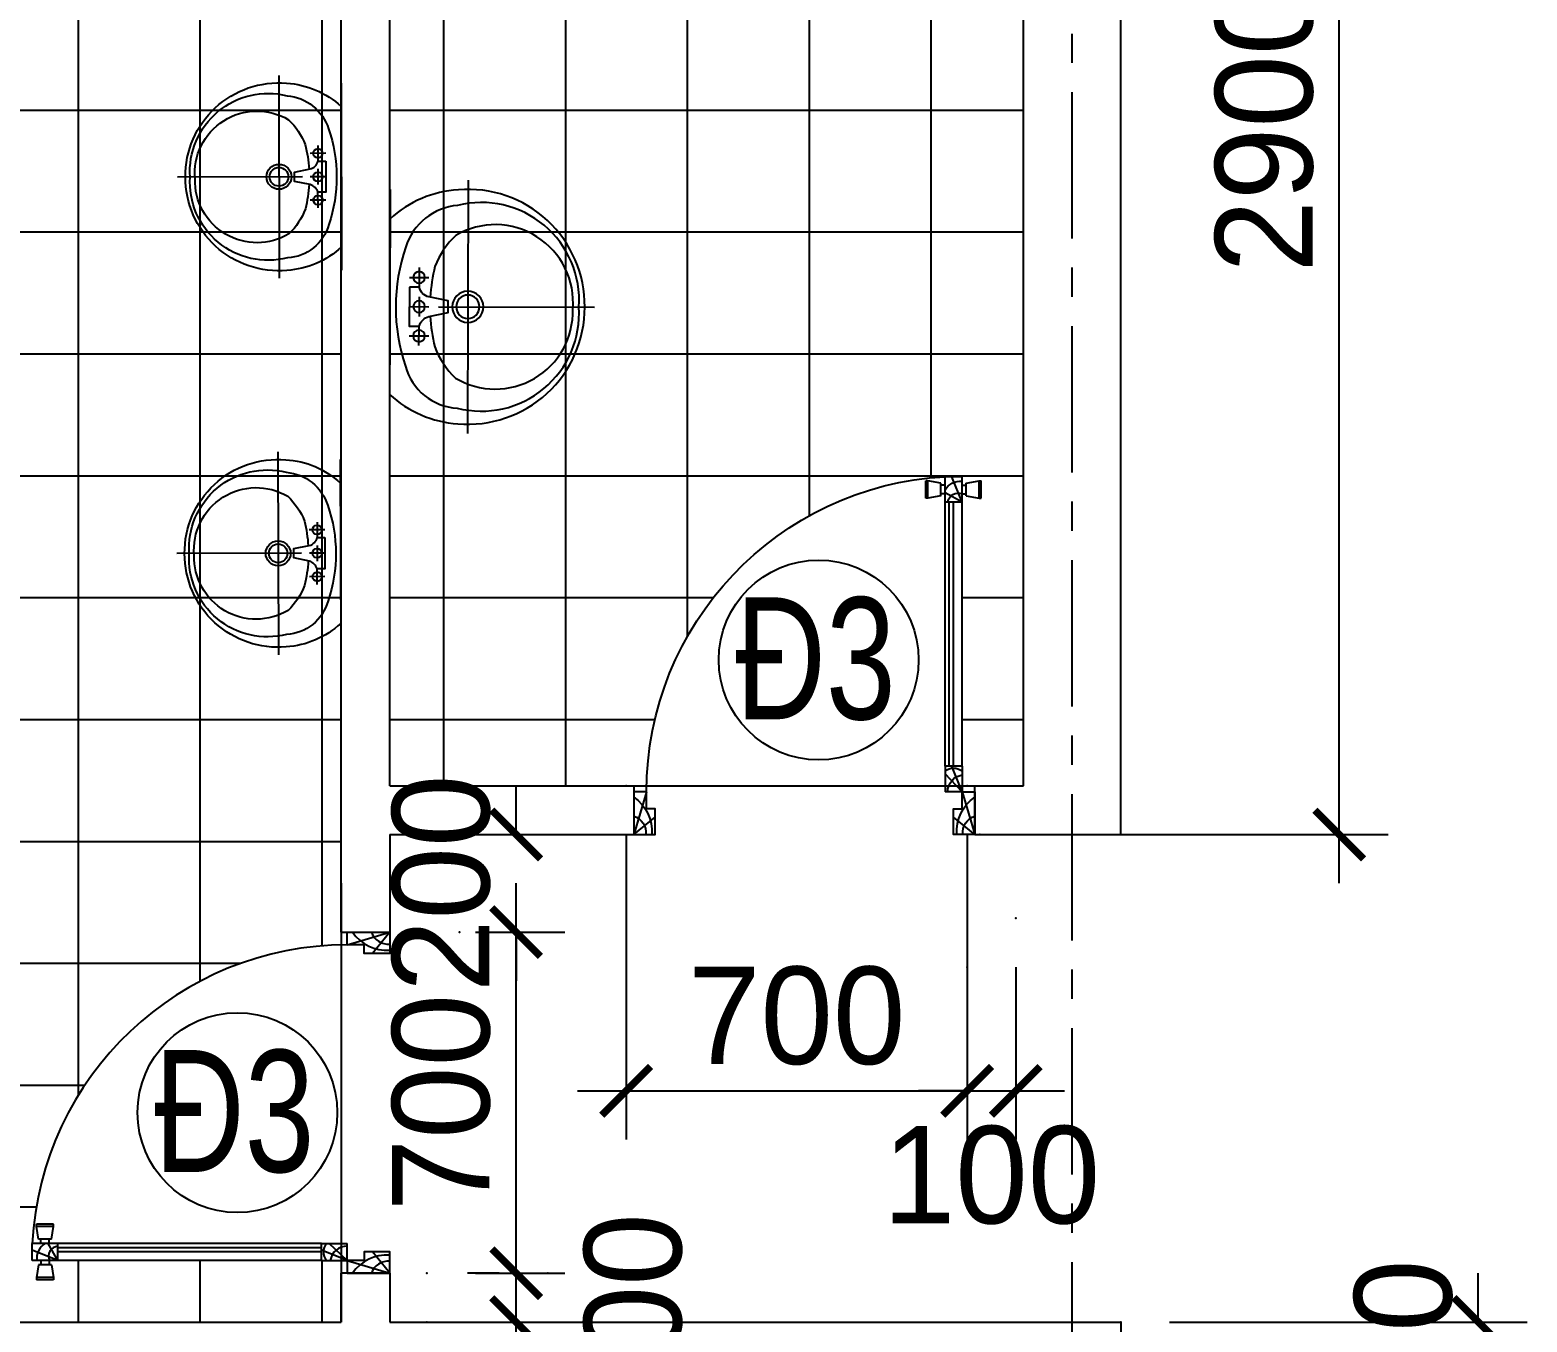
# Model space of a CAD drawing. Header units: inches. Extents: x -844707 to -690155, y -211546 to -175871.
# Drawn here: x -792958 to -789886, y -201992 to -199342 of the extents above; entities that cross this region are included whole.
import ezdxf

# ---------------------------------------------------------------- set-up
doc = ezdxf.new("R2010")
doc.units = ezdxf.units.IN
doc.header["$LTSCALE"] = 48
doc.header["$MEASUREMENT"] = 0
doc.linetypes.add('CENTER', pattern=[2, 1.25, -0.25, 0.25, -0.25])
for name, color, linetype in [('DWGSHARE.com-1HATCHCO-DWGSHARE.com', 8, 'Continuous'), ('DWGSHARE.com-CUA-DWGSHARE.com', 231, 'Continuous'), ('DWGSHARE.com-DIM-DWGSHARE.com', 251, 'Continuous'), ('DWGSHARE.com-HATCH-DWGSHARE.com', 8, 'Continuous'), ('DWGSHARE.com-TBI-DWGSHARE.com', 7, 'Continuous'), ('DWGSHARE.com-truc-DWGSHARE.com', 250, 'CENTER'), ('DWGSHARE.com-TUONG-DWGSHARE.com', 7, 'Continuous')]:
    doc.layers.add(name, color=color, linetype=linetype)
doc.layers.add('DWGSHARE.com-DefPoints-DWGSHARE.com', color=7, linetype='Continuous', plot=False)
doc.styles.add('KTEN', font='', dxfattribs={"width": 0.9})
doc.styles.add('VNI-AVO', font='')
doc.styles.get('KTEN').set_extended_font_data('VNI-Helve-Condense')
doc.styles.get('VNI-AVO').set_extended_font_data('VNI-Avo')
doc.dimstyles.new('tl1-100', dxfattribs={"dimtxt": 200, "dimasz": 100, "dimexe": 100, "dimexo": 100, "dimgap": 50, "dimtad": 1, "dimdec": 0, "dimzin": 0, "dimdsep": 46, "dimtxsty": 'VNI-AVO', "dimblk": 'ARCHTICK', "dimcen": 1, "dimdle": 100, "dimclrd": 256, "dimclre": 256, "dimclrt": 2, "dimadec": 0, "dimazin": 0, "dimtfac": 1, "dimtdec": 0, "dimtix": 1, "dimtofl": 0, "dimtmove": 2, "dimatfit": 3, "dimldrblk": 'ARCHTICK', "dimfxl": 1, "dimtolj": 2, "dimtzin": 0, "dimarcsym": 0})
pattern_1 = [(90, (-2108.911047109286, 243.6673667383147), (-250, 4.263256414560601e-14), []), (180, (-2108.911047109286, 243.6673667383147), (-4.263256414560601e-14, -250), [])]

# ---------------------------------------------------------------- blocks, each defined once
blk = doc.blocks.new('A$C070A4A40')
at = {"layer": 'DWGSHARE.com-1HATCHCO-DWGSHARE.com', "ltscale": 50}
for p, q in [((6349.998573841236, 12065.00065330022), (6349.998573841236, 10795.00065330022)), ((8254.998573841236, 12065.00065330022), (8254.998573841236, 10795.00065330022)), ((10159.99857384124, 12065.00065330022), (10159.99857384124, 10795.00065330022)), ((5714.998573841236, 11430.00065330022), (6984.998573841236, 11430.00065330022)), ((7619.998573841236, 11430.00065330022), (8889.998573841236, 11430.00065330022)), ((10794.99857384124, 11430.00065330022), (9524.998573841236, 11430.00065330022)), ((8254.998573841236, 10160.00065330022), (8254.998573841236, 0.000653300218982622)), ((-0.001426158763933927, 8255.000653300218), (16509.99857384124, 8255.000653300218))]:
    blk.add_line(p, q, dxfattribs=at)
for points in [[(13969.99857385824, 13335.00065331242, -0.1732137494637001), (15874.99857385824, 8890.000653312416, -0.441079261078038), (8254.998573858238, 635.0006533124164, -0.441079261078038), (634.9985738582385, 8890.000653312416, -0.1732137494637005), (2539.998573858238, 13335.00065331242)], [(6984.998573858238, 12065.00065331242), (9524.998573858238, 12065.00065331242), (9524.998573858238, 11430.00065331242, 0.2455222760892944), (8889.998573858238, 10795.00065331242), (8635.998573858238, 9525.000653312416), (7873.998573858238, 9525.000653312416), (7619.998573858238, 10795.00065331242, 0.2833922778870954), (6984.998573858238, 11430.00065331242), (6984.998573858238, 12065.00065331242)], [(8871.601774345609, 10703.01665575038, -0.04631926388348844), (10870.82922577229, 10402.92490344549, -0.1135143912509847), (12901.83834005992, 9046.263390816817, -0.5923117570974551), (8403.581775152876, 1416.14793913468, -0.610347886828073), (3608.158807656186, 9046.263390816448, -0.1135143912509925), (5639.167921944189, 10402.92490344549, -0.04631926388348475), (7638.395373370498, 10703.01665575038, -0.04631926388348475)]]:
    blk.add_lwpolyline(points, format="xyb", dxfattribs=at)
blk.add_lwpolyline([(634.9985738582385, 13335.00065331242), (15874.99857385824, 13335.00065331242)], dxfattribs=at)
blk.add_lwpolyline([(12139.69756246671, 12307.90095527898, -0.3234980610186996), (14857.47853521805, 8927.775558184876, -0.5095125823836514), (8254.998573859717, 1015.414896048044, -0.5097419610118206), (1653.654715152, 8932.27320101316, -0.3041567437952401), (4365.95059306004, 12306.41222831805, -0.1664175188573387)], format="xyb", close=True, dxfattribs=at)
for centre, radius in [((6349.998573841236, 11430.00065330022), 381), ((8254.998573841236, 11430.00065330022), 381), ((10159.99857384124, 11430.00065330022), 381), ((8254.998573841236, 8255.000653300218), 1016), ((8254.998573841236, 8255.000653300218), 762)]:
    blk.add_circle(centre, radius, dxfattribs=at)
blk = doc.blocks.new('LAVABO')
at = {"layer": 'DWGSHARE.com-1HATCHCO-DWGSHARE.com', "ltscale": 50}
blk.add_blockref('A$C070A4A40', (-8254.998573858238, -13335.00065331242), dxfattribs=at)
blk = doc.blocks.new('D-01-800')
at = {"color": 1}
for p, q in [((-14.99999999999989, 788.9181280764428), (-14.99999999999989, 828.9181280764428)), ((-9.999999999999886, 828.9181280764428), (-14.99999999999989, 828.9181280764428)), ((20.00000000000011, 823.9181280764428), (-9.999999999999886, 828.9181280764428)), ((-9.999999999999886, 788.9181280764428), (-9.999999999999886, 828.9181280764428)), ((20.00000000000013, 793.9181280764427), (20.00000000000011, 823.9181280764427)), ((30.00000000000011, 818.9181280764427), (20.00000000000011, 818.9181280764427)), ((30.00000000000011, 778.9181280764428), (54.14522163172946, 838.9181280764428)), ((70.00000000000011, 818.9181280764427), (80.00000000000011, 818.9181280764427)), ((80.00000000000011, 823.9181280764428), (110.0000000000001, 828.9181280764428)), ((80.0000000000001, 793.9181280764427), (80.00000000000011, 823.9181280764427)), ((110.0000000000001, 788.9181280764428), (110.0000000000001, 828.9181280764428)), ((110.0000000000001, 828.9181280764428), (115.0000000000001, 828.9181280764428)), ((115.0000000000001, 788.9181280764428), (115.0000000000001, 828.9181280764428)), ((-9.999999999999872, 788.9181280764428), (-14.99999999999989, 788.9181280764428)), ((20.00000000000013, 793.9181280764428), (-9.999999999999886, 788.9181280764428)), ((30.00000000000011, 798.9181280764429), (20.00000000000013, 798.9181280764428)), ((30.00000000000011, 778.9181280764428), (70.00000000000011, 801.4335224503552)), ((70.00000000000011, 798.9181280764429), (80.0000000000001, 798.9181280764428)), ((80.0000000000001, 793.9181280764428), (110.0000000000001, 788.9181280764428)), ((110.0000000000001, 788.9181280764428), (115.0000000000001, 788.9181280764428)), ((30.00000000000011, 99.99999999999636), (54.14522163172946, 159.9999999999964)), ((30.00000000000011, 99.99999999999636), (70.00000000000011, 142.5153943739087)), ((30.00000000000011, 99.99999999999636), (0, 0)), ((769.9999999999999, 99.99999999999636), (800, 0)), ((0, 0), (50, 40.71973601515492)), ((800, 0), (750, 40.71973601515492))]:
    blk.add_line(p, q, dxfattribs=at)
at = {"color": 3}
for p, q in [((30.00000000000011, 838.9181280764428), (70.00000000000011, 838.9181280764428)), ((30.00000000000011, 778.9181280764428), (30.00000000000011, 838.9181280764428)), ((70.00000000000011, 778.9181280764428), (70.00000000000011, 838.9181280764428)), ((30.00000000000011, 778.9181280764428), (70.00000000000011, 778.9181280764428)), ((30.00000000000011, 159.9999999999964), (70.00000000000011, 159.9999999999964)), ((30.00000000000011, 159.9999999999964), (30.00000000000011, 99.99999999999636)), ((70.00000000000011, 159.9999999999964), (70.00000000000011, 99.99999999999636)), ((30.00000000000011, 99.99999999999636), (70.00000000000011, 99.99999999999636))]:
    blk.add_line(p, q, dxfattribs=at)
for p, q in [((30.00000000000011, 159.9999999999964), (30.00000000000011, 778.9181280764428)), ((50.00000000000011, 159.9999999999964), (50.00000000000011, 778.9181280764428)), ((60.00000000000011, 159.9999999999964), (60.00000000000011, 778.9181280764428)), ((70.00000000000011, 159.9999999999964), (70.00000000000011, 778.9181280764428))]:
    blk.add_line(p, q)
for points in [[(30.00000000000011, 60), (30.00000000000011, 99.99999999999636), (1.13686837721616e-13, 100), (0, 0), (49.99999999999977, 0), (50.00000000000011, 60)], [(769.9999999999999, 60), (769.9999999999999, 99.99999999999636), (799.9999999999999, 100), (800, 0), (750.0000000000002, 0), (749.9999999999999, 60)]]:
    blk.add_lwpolyline(points, close=True, dxfattribs=at)
at = {"color": 1}
for centre, radius, start, end in [((34.11793524054978, 786.3515049941527), 41.99840967783032, 31.31010124086977, 95.62687973089653), ((30.00000000000011, 99.99999999999636), 739.9999999999998, 0, 86.90142066017745), ((39.41815170487418, 776.3699413572189), 24.20978992922677, 6.04182336410245, 112.8936868288583), ((50.02035017634498, 121.4262181223416), 34.26123651840136, 54.32716498487918, 125.7566646296915), ((24.08594837317897, 100.7854250532421), 39.41534216512753, 358.8581979264168, 81.37050000497706), ((-53.72382898503918, 7.736193037875637), 96.29874364852911, 355.3921582238705, 56.09019624438452), ((853.7238289850392, 7.736193037875637), 96.29874364852911, 123.9098037556156, 184.6078417761295), ((-12.69567122637579, 4.383367572474526), 40.98985136741503, 353.8611726914841, 71.95720990860625), ((812.6956712263758, 4.383367572474526), 40.98985136741503, 108.0427900913938, 186.1388273085159)]:
    blk.add_arc(centre, radius, start, end, dxfattribs=at)
blk = doc.blocks.new('_ArchTick')
at = {"color": 0, "linetype": 'ByBlock', "const_width": 0.15}
blk.add_lwpolyline([(-0.5, -0.5), (0.5, 0.5)], dxfattribs=at)
blk = doc.blocks.new('*D332')
at = {"layer": 'DWGSHARE.com-DefPoints-DWGSHARE.com', "color": 0, "transparency": 16777216}
for p in [(-790935.0492674288, -201164.0144928566), (-791034.6639228413, -201264.0144928566), (-790935.0492674288, -201518.025793144)]:
    blk.add_point(p, dxfattribs=at)
at = {"layer": 'DWGSHARE.com-DIM-DWGSHARE.com', "lineweight": -2, "transparency": 16777216}
for p, q in [((-790935.0492674288, -201264.0144928566), (-790935.0492674288, -201618.025793144)), ((-791034.6639228413, -201364.0144928566), (-791034.6639228413, -201618.025793144)), ((-791034.6639228413, -201518.025793144), (-791134.6639228413, -201518.025793144)), ((-790935.0492674288, -201518.025793144), (-790835.0492674288, -201518.025793144))]:
    blk.add_line(p, q, dxfattribs=at)
at = {"layer": 'DWGSHARE.com-DIM-DWGSHARE.com', "lineweight": -2, "transparency": 16777216, "xscale": 100, "yscale": 100, "zscale": 100}
blk.add_blockref('_ArchTick', (-791034.6639228413, -201518.025793144), dxfattribs=at)
at = {"layer": 'DWGSHARE.com-DIM-DWGSHARE.com', "lineweight": -2, "transparency": 16777216, "xscale": 100, "yscale": 100, "zscale": 100, "rotation": 180}
blk.add_blockref('_ArchTick', (-790935.0492674288, -201518.025793144), dxfattribs=at)
at = {"layer": 'DWGSHARE.com-DIM-DWGSHARE.com', "color": 2, "transparency": 16777216, "insert": (-790984.8565951352, -201691.3623790309), "char_height": 200, "attachment_point": 5, "style": 'VNI-AVO'}
blk.add_mtext('\\A2;100', dxfattribs=at)
blk = doc.blocks.new('*D333')
at = {"layer": 'DWGSHARE.com-DefPoints-DWGSHARE.com', "color": 0, "transparency": 16777216}
for p in [(-791734.6639228413, -200892.253982719), (-791034.6639228413, -200892.253982719), (-791034.6639228413, -201518.025793144)]:
    blk.add_point(p, dxfattribs=at)
at = {"layer": 'DWGSHARE.com-DIM-DWGSHARE.com', "lineweight": -2, "transparency": 16777216}
for p, q in [((-791734.6639228413, -200992.253982719), (-791734.6639228413, -201618.025793144)), ((-791034.6639228413, -200992.253982719), (-791034.6639228413, -201618.025793144)), ((-791834.6639228413, -201518.025793144), (-790934.6639228413, -201518.025793144))]:
    blk.add_line(p, q, dxfattribs=at)
at = {"layer": 'DWGSHARE.com-DIM-DWGSHARE.com', "lineweight": -2, "transparency": 16777216, "xscale": 100, "yscale": 100, "zscale": 100, "rotation": 180}
blk.add_blockref('_ArchTick', (-791734.6639228413, -201518.025793144), dxfattribs=at)
at = {"layer": 'DWGSHARE.com-DIM-DWGSHARE.com', "lineweight": -2, "transparency": 16777216, "xscale": 100, "yscale": 100, "zscale": 100}
blk.add_blockref('_ArchTick', (-791034.6639228413, -201518.025793144), dxfattribs=at)
at = {"layer": 'DWGSHARE.com-DIM-DWGSHARE.com', "color": 2, "transparency": 16777216, "insert": (-791384.6639228413, -201364.5122796305), "char_height": 200, "attachment_point": 5, "style": 'VNI-AVO'}
blk.add_mtext('\\A2;700', dxfattribs=at)
blk = doc.blocks.new('*D341')
at = {"layer": 'DWGSHARE.com-DefPoints-DWGSHARE.com', "color": 0, "transparency": 16777216}
for p in [(-790719.3240502161, -201992.2539827194), (-789985.7282216899, -201992.2539827194), (-790719.3240502161, -202181.5891120489)]:
    blk.add_point(p, dxfattribs=at)
at = {"layer": 'DWGSHARE.com-DIM-DWGSHARE.com', "lineweight": -2, "transparency": 16777216}
for p, q in [((-789985.7282216899, -201992.2539827194), (-789985.7282216899, -201892.2539827194)), ((-790619.3240502161, -201992.2539827194), (-789885.7282216899, -201992.2539827194)), ((-790619.3240502161, -202181.5891120489), (-789885.7282216899, -202181.5891120489)), ((-789985.7282216899, -202181.5891120489), (-789985.7282216899, -202281.5891120489))]:
    blk.add_line(p, q, dxfattribs=at)
at = {"layer": 'DWGSHARE.com-DIM-DWGSHARE.com', "lineweight": -2, "transparency": 16777216, "xscale": 100, "yscale": 100, "zscale": 100}
for p, rotation in [((-789985.7282216899, -201992.2539827194), 270), ((-789985.7282216899, -202181.5891120489), 90)]:
    blk.add_blockref('_ArchTick', p, dxfattribs=dict(at, rotation=rotation))
at = {"layer": 'DWGSHARE.com-DIM-DWGSHARE.com', "color": 2, "transparency": 16777216, "insert": (-790139.2417352034, -202086.9215473842), "char_height": 200, "attachment_point": 5, "rotation": 90, "style": 'VNI-AVO'}
blk.add_mtext('\\A2;200', dxfattribs=at)
blk = doc.blocks.new('*D365')
at = {"layer": 'DWGSHARE.com-DefPoints-DWGSHARE.com', "color": 0, "transparency": 16777216}
for p in [(-790829.9689745574, -198091.9188533901), (-790271.1013341242, -198091.9188533901), (-791009.1325968063, -200992.2539827193)]:
    blk.add_point(p, dxfattribs=at)
at = {"layer": 'DWGSHARE.com-DIM-DWGSHARE.com', "lineweight": -2, "transparency": 16777216}
for p, q in [((-790271.1013341242, -201092.2539827193), (-790271.1013341242, -197991.9188533901)), ((-790729.9689745574, -198091.9188533901), (-790171.1013341242, -198091.9188533901)), ((-790909.1325968063, -200992.2539827193), (-790171.1013341242, -200992.2539827193))]:
    blk.add_line(p, q, dxfattribs=at)
at = {"layer": 'DWGSHARE.com-DIM-DWGSHARE.com', "lineweight": -2, "transparency": 16777216, "xscale": 100, "yscale": 100, "zscale": 100}
for p, rotation in [((-790271.1013341242, -198091.9188533901), 90), ((-790271.1013341242, -200992.2539827193), 270)]:
    blk.add_blockref('_ArchTick', p, dxfattribs=dict(at, rotation=rotation))
at = {"layer": 'DWGSHARE.com-DIM-DWGSHARE.com', "color": 2, "transparency": 16777216, "insert": (-790424.6148476377, -199542.0864180548), "char_height": 200, "attachment_point": 5, "rotation": 90, "style": 'VNI-AVO'}
blk.add_mtext('\\A2;2900', dxfattribs=at)
blk = doc.blocks.new('*D366')
at = {"layer": 'DWGSHARE.com-DefPoints-DWGSHARE.com', "color": 0, "transparency": 16777216}
for p in [(-792143.887597555, -201892.2539827193), (-791960.4393387606, -201892.2539827193), (-792143.887597555, -201992.2539827194)]:
    blk.add_point(p, dxfattribs=at)
at = {"layer": 'DWGSHARE.com-DIM-DWGSHARE.com', "lineweight": -2, "transparency": 16777216}
for p, q in [((-791960.4393387606, -202092.2539827194), (-791960.4393387606, -201792.2539827193)), ((-792043.887597555, -201892.2539827193), (-791860.4393387606, -201892.2539827193)), ((-792043.887597555, -201992.2539827194), (-791860.4393387606, -201992.2539827194))]:
    blk.add_line(p, q, dxfattribs=at)
at = {"layer": 'DWGSHARE.com-DIM-DWGSHARE.com', "lineweight": -2, "transparency": 16777216, "xscale": 100, "yscale": 100, "zscale": 100}
for p, rotation in [((-791960.4393387606, -201892.2539827193), 90), ((-791960.4393387606, -201992.2539827194), 270)]:
    blk.add_blockref('_ArchTick', p, dxfattribs=dict(at, rotation=rotation))
at = {"layer": 'DWGSHARE.com-DIM-DWGSHARE.com', "color": 2, "transparency": 16777216, "insert": (-791720.0266187874, -201992.2539827194), "char_height": 200, "attachment_point": 5, "rotation": 90, "style": 'VNI-AVO'}
blk.add_mtext('\\A2;100', dxfattribs=at)
blk = doc.blocks.new('*D367')
at = {"layer": 'DWGSHARE.com-DefPoints-DWGSHARE.com', "color": 0, "transparency": 16777216}
for p in [(-792143.887597555, -201192.2539827193), (-791960.4393387606, -201192.2539827193), (-791895.4393387606, -201892.2539827193)]:
    blk.add_point(p, dxfattribs=at)
at = {"layer": 'DWGSHARE.com-DIM-DWGSHARE.com', "lineweight": -2, "transparency": 16777216}
for p, q in [((-791960.4393387606, -201992.2539827193), (-791960.4393387606, -201092.2539827193)), ((-792043.887597555, -201192.2539827193), (-791860.4393387606, -201192.2539827193)), ((-791995.4393387606, -201892.2539827193), (-792060.4393387606, -201892.2539827193))]:
    blk.add_line(p, q, dxfattribs=at)
at = {"layer": 'DWGSHARE.com-DIM-DWGSHARE.com', "lineweight": -2, "transparency": 16777216, "xscale": 100, "yscale": 100, "zscale": 100}
for p, rotation in [((-791960.4393387606, -201192.2539827193), 90), ((-791960.4393387606, -201892.2539827193), 270)]:
    blk.add_blockref('_ArchTick', p, dxfattribs=dict(at, rotation=rotation))
at = {"layer": 'DWGSHARE.com-DIM-DWGSHARE.com', "color": 2, "transparency": 16777216, "insert": (-792113.9528522741, -201542.2539827194), "char_height": 200, "attachment_point": 5, "rotation": 90, "style": 'VNI-AVO'}
blk.add_mtext('\\A2;700', dxfattribs=at)
blk = doc.blocks.new('*D368')
at = {"layer": 'DWGSHARE.com-DefPoints-DWGSHARE.com', "color": 0, "transparency": 16777216}
for p in [(-792076.5824889966, -200992.2539827192), (-791960.4393387606, -200992.2539827192), (-792076.5824889963, -201192.2539827193)]:
    blk.add_point(p, dxfattribs=at)
at = {"layer": 'DWGSHARE.com-DIM-DWGSHARE.com', "lineweight": -2, "transparency": 16777216}
for p, q in [((-791960.4393387606, -200992.2539827192), (-791960.4393387606, -200892.2539827192)), ((-791976.5824889966, -200992.2539827192), (-791860.4393387606, -200992.2539827192)), ((-791976.5824889963, -201192.2539827193), (-791860.4393387606, -201192.2539827193)), ((-791960.4393387606, -201192.2539827193), (-791960.4393387606, -201292.2539827193))]:
    blk.add_line(p, q, dxfattribs=at)
at = {"layer": 'DWGSHARE.com-DIM-DWGSHARE.com', "lineweight": -2, "transparency": 16777216, "xscale": 100, "yscale": 100, "zscale": 100}
for p, rotation in [((-791960.4393387606, -200992.2539827192), 270), ((-791960.4393387606, -201192.2539827193), 90)]:
    blk.add_blockref('_ArchTick', p, dxfattribs=dict(at, rotation=rotation))
at = {"layer": 'DWGSHARE.com-DIM-DWGSHARE.com', "color": 2, "transparency": 16777216, "insert": (-792113.9528522741, -201092.2539827194), "char_height": 200, "attachment_point": 5, "rotation": 90, "style": 'VNI-AVO'}
blk.add_mtext('\\A2;200', dxfattribs=at)

msp = doc.modelspace()

# ---------------------------------------------------------------- hatches: boundary and pattern name
at = {"layer": 'DWGSHARE.com-HATCH-DWGSHARE.com'}
h = msp.add_hatch(dxfattribs=at)
h.set_pattern_fill('ANSI37', color=256, scale=2000, angle=45, style=0)
h.set_pattern_definition(pattern_1)
edge = h.paths.add_edge_path()
edge.add_line((-792319.7000975547, -198192.1559260412), (-792685.9615204913, -198192.1559260412))
edge.add_line((-792685.9615204913, -198192.1559260412), (-792685.9615204913, -198195.4463411114))
edge.add_line((-792685.9615204913, -198195.4463411114), (-792697.1574202984, -198203.2754901437))
edge.add_line((-792697.1574202984, -198203.2754901437), (-792697.1574202984, -198214.5849448104))
edge.add_line((-792697.1574202984, -198214.5849448104), (-792687.2113696138, -198214.5849448105))
edge.add_ellipse((-792694.4895318876, -198218.5849448103), major_axis=(-4.336057672404801, 4.336057672404801), ratio=0.9999999999972025, start_angle=193.0246420168695, end_angle=256.9753579829702, ccw=False)
edge.add_line((-792690.2482822259, -198225.1845198401), (-792692.5037411297, -198225.1845198401))
edge.add_spline(control_points=[(-792692.5037411299, -198225.1845198401), (-792693.0324465575, -198238.5842745792), (-792693.6064385484, -198253.1317929091), (-792694.1098060372, -198269.8998016836), (-792697.3833520185, -198275.5767247982), (-792703.840584465, -198279.6654751555), (-792721.4005152128, -198281.0932438056), (-792737.9632874011, -198282.9269962502), (-792755.8396778168, -198282.7863666516), (-792760.4510034906, -198287.5920245978), (-792761.2136769934, -198290.7222392564), (-792761.6681443678, -198292.5874940882)], knot_values=[0, 0, 0, 0, 2564.883919042859, 2784.580505607601, 3167.096669853544, 3757.053595977293, 4158.914697801069, 6489.176167133806, 7087.680095253955, 7332.065807162204, 7692.426365838738, 7692.426365838738, 7692.426365838738, 7692.426365838738], degree=3, periodic=0)
edge.add_line((-792761.6681443678, -198292.5874940882), (-792770.4070839271, -198369.1311738544))
edge.add_ellipse((-792785.9574199676, -198361.8640352145), major_axis=(0.01859181267625888, 17.16461217491785), ratio=0.9999999963026394, start_angle=115.1101550055161, end_angle=245.0139645456247, ccw=False)
edge.add_line((-792801.5077560084, -198369.1311738544), (-792810.2466955677, -198292.5874940882))
edge.add_spline(control_points=[(-792810.2466955675, -198292.5874940882), (-792810.7011629419, -198290.7222392564), (-792811.4638364447, -198287.5920245978), (-792816.0751621187, -198282.7863666516), (-792833.9515525341, -198282.9269962502), (-792850.5143247225, -198281.0932438056), (-792868.0742554703, -198279.6654751555), (-792874.5314879167, -198275.5767247982), (-792877.8050338981, -198269.8998016836), (-792878.3084013868, -198253.1317929091), (-792878.882393378, -198238.5842745792), (-792879.4110988054, -198225.1845198401)], knot_values=[0, 0, 0, 0, 360.3605586765343, 604.7462705847829, 1203.250198704929, 3533.51166803767, 3935.372769861445, 4525.329695985194, 4907.845860231137, 5127.542446795878, 7692.426365838738, 7692.426365838738, 7692.426365838738, 7692.426365838738], degree=3, periodic=0)
edge.add_ellipse((-792881.2697891948, -198220.9849448102), major_axis=(-1.131370847759952, 1.131370847759952), ratio=0.9999999999984512, start_angle=76.9753579840912, end_angle=134.8783840218214, ccw=False)
edge.add_ellipse((-792881.2697891948, -198216.1849448104), major_axis=(1.131370847806802, 1.131370847806802), ratio=0.9999999999542967, start_angle=45.121615975276995, end_angle=103.02464201535332, ccw=False)
edge.add_ellipse((-792885.9210688603, -198218.5849448103), major_axis=(-4.039760360238543e-08, 6.132111578954691), ratio=0.9999999962967494, start_angle=229.2844711762185, end_angle=310.7155280688662)
edge.add_line((-792881.2731884556, -198214.5849448104), (-792874.7574196368, -198214.5849448104))
edge.add_line((-792874.7574196368, -198214.5849448104), (-792874.7574196368, -198203.2754901439))
edge.add_line((-792874.7574196368, -198203.2754901439), (-792885.953319444, -198195.4463411114))
edge.add_line((-792885.953319444, -198195.4463411114), (-792885.953319444, -198192.1559260411))
edge.add_line((-792885.953319444, -198192.1559260411), (-793439.80062196, -198192.1559260411))
edge.add_line((-793439.8006219602, -198192.1559260411), (-793439.8006219602, -198195.4463411115))
edge.add_line((-793439.8006219602, -198195.4463411115), (-793450.9965217673, -198203.2754901436))
edge.add_line((-793450.9965217673, -198203.2754901436), (-793450.9965217676, -198214.5849448104))
edge.add_line((-793450.9965217676, -198214.5849448104), (-793441.0504710829, -198214.5849448104))
edge.add_ellipse((-793448.3286333565, -198218.5849448103), major_axis=(-4.336057672404801, 4.336057672404801), ratio=0.9999999999972025, start_angle=193.0246420168695, end_angle=256.9753579829702, ccw=False)
edge.add_line((-793444.0873836946, -198225.1845198401), (-793446.3428425986, -198225.1845198401))
edge.add_spline(control_points=[(-793446.3428425986, -198225.1845198401), (-793446.8715480265, -198238.5842745792), (-793447.4455400176, -198253.1317929091), (-793447.9489075063, -198269.8998016836), (-793451.2224534875, -198275.5767247982), (-793457.6796859339, -198279.6654751555), (-793475.2396166819, -198281.0932438056), (-793491.80238887, -198282.9269962502), (-793509.6787792855, -198282.7863666516), (-793514.2901049595, -198287.5920245978), (-793515.0527784625, -198290.7222392564), (-793515.5072458367, -198292.5874940882)], knot_values=[0, 0, 0, 0, 2564.883919042859, 2784.580505607601, 3167.096669853544, 3757.053595977293, 4158.914697801069, 6489.176167133806, 7087.680095253955, 7332.065807162204, 7692.426365838738, 7692.426365838738, 7692.426365838738, 7692.426365838738], degree=3, periodic=0)
edge.add_line((-793515.5072458367, -198292.5874940884), (-793524.246185396, -198369.1311738543))
edge.add_ellipse((-793539.7965214365, -198361.8640352145), major_axis=(0.01859181267625888, 17.16461217491785), ratio=0.9999999963026394, start_angle=115.1101550055161, end_angle=245.0139645456247, ccw=False)
edge.add_line((-793555.3468574771, -198369.1311738543), (-793564.0857970366, -198292.5874940881))
edge.add_spline(control_points=[(-793564.0857970366, -198292.5874940882), (-793564.5402644105, -198290.7222392564), (-793565.3029379138, -198287.5920245978), (-793569.9142635876, -198282.7863666516), (-793587.790654003, -198282.9269962502), (-793604.3534261911, -198281.0932438056), (-793621.9133569392, -198279.6654751555), (-793628.3705893856, -198275.5767247982), (-793631.644135367, -198269.8998016836), (-793632.1475028557, -198253.1317929091), (-793632.7214948466, -198238.5842745792), (-793633.2502002745, -198225.1845198401)], knot_values=[0, 0, 0, 0, 360.3605586765343, 604.7462705847829, 1203.250198704929, 3533.51166803767, 3935.372769861445, 4525.329695985194, 4907.845860231137, 5127.542446795878, 7692.426365838738, 7692.426365838738, 7692.426365838738, 7692.426365838738], degree=3, periodic=0)
edge.add_ellipse((-793635.108890664, -198220.9849448102), major_axis=(-1.131370847759952, 1.131370847759952), ratio=0.9999999999984512, start_angle=76.9753579840912, end_angle=134.8783840218214, ccw=False)
edge.add_ellipse((-793635.108890664, -198216.1849448104), major_axis=(1.131370847806802, 1.131370847806802), ratio=0.9999999999542967, start_angle=45.121615975276995, end_angle=103.02464201535332, ccw=False)
edge.add_ellipse((-793639.7601703295, -198218.5849448103), major_axis=(-4.039760360238543e-08, 6.132111578954691), ratio=0.9999999962967494, start_angle=229.2844711762185, end_angle=310.7155280688662)
edge.add_line((-793635.1122899245, -198214.5849448104), (-793628.5965211057, -198214.5849448104))
edge.add_line((-793628.5965211057, -198214.5849448104), (-793628.5965211057, -198203.2754901438))
edge.add_line((-793628.5965211057, -198203.2754901438), (-793639.7924209131, -198195.4463411116))
edge.add_line((-793639.7924209131, -198195.4463411116), (-793639.7924209131, -198192.1559260412))
edge.add_line((-793639.7924209131, -198192.1559260412), (-793919.9614315069, -198192.1559260412))
edge.add_line((-793919.9614315067, -198192.1559260412), (-793919.9614315067, -198492.0916242628))
edge.add_line((-793919.9614315067, -198492.0916242628), (-794719.700097555, -198492.0916242628))
edge.add_line((-794719.7000975552, -198492.0916242628), (-794719.7000975552, -198733.4753256583))
edge.add_arc((-794683.7000975561, -198733.4753256583), 35.99999999901042, 90.00000000018531, 180, ccw=False)
edge.add_line((-794683.7000975563, -198697.4753256593), (-794611.7000975582, -198697.4753256593))
edge.add_arc((-794611.7000975582, -198733.4753256582), 35.99999999889405, 0, 90, ccw=False)
edge.add_line((-794575.7000975594, -198733.4753256582), (-794575.7000975594, -198805.4753256562))
edge.add_arc((-794575.7000975594, -198652.4753256606), 152.9999999955471, 270, 297.8744492093109)
edge.add_arc((-794357.3345163857, -199063.6204409587), 312.5364107717501, 87.13262131618171, 118.02194204047609, ccw=False)
edge.add_arc((-794362.4750392922, -198898.2502673802), 148.2379226828949, 8.056290746621528, 81.94370925310488, ccw=False)
edge.add_arc((-794362.4750392922, -198856.700383928), 148.2379226828949, 278.05629074685055, 351.9437092530603, ccw=False)
edge.add_arc((-794357.3345163857, -198691.3302103495), 312.5364107717502, 241.97805795381942, 272.86737868383966, ccw=False)
edge.add_arc((-794575.7000975591, -199102.4753256475), 152.9999999955471, 62.12555080241898, 90.00000000004358)
edge.add_line((-794575.7000975594, -198949.475325652), (-794575.7000975594, -199021.4753256499))
edge.add_arc((-794611.7000975582, -199021.4753256499), 35.99999999895226, -90, 0, ccw=False)
edge.add_line((-794611.7000975582, -199057.4753256488), (-794683.7000975563, -199057.4753256488))
edge.add_arc((-794685.5903316998, -199023.3655597933), 34.16210051854913, 183.1718710445825, 273.1718710397846, ccw=False)
edge.add_line((-794719.7000975552, -199025.2557939395), (-794719.700097555, -199539.2284631524))
edge.add_arc((-794683.7000975561, -199539.2284631524), 35.99999999901042, 90, 180, ccw=False)
edge.add_line((-794683.7000975561, -199503.2284631534), (-794611.7000975582, -199503.2284631534))
edge.add_arc((-794611.7000975582, -199539.2284631522), 35.99999999889405, 0, 90, ccw=False)
edge.add_line((-794575.7000975594, -199539.2284631522), (-794575.7000975594, -199611.2284631502))
edge.add_arc((-794575.7000975594, -199458.2284631547), 152.9999999955471, 270, 297.8744492093109)
edge.add_arc((-794357.3345163857, -199869.3735784527), 312.5364107717501, 87.13262131618171, 118.02194204047609, ccw=False)
edge.add_arc((-794362.4750392922, -199704.0034048742), 148.2379226828949, 8.056290746621528, 81.94370925310488, ccw=False)
edge.add_arc((-794362.4750392922, -199662.4535214221), 148.2379226828949, 278.05629074685055, 351.9437092530603, ccw=False)
edge.add_arc((-794357.3345163857, -199497.0833478435), 312.5364107717502, 241.97805795381942, 272.86737868383966, ccw=False)
edge.add_arc((-794575.7000975591, -199908.2284631416), 152.9999999955471, 62.12555080241898, 90.00000000004358)
edge.add_line((-794575.7000975594, -199755.228463146), (-794575.7000975594, -199827.2284631439))
edge.add_arc((-794611.7000975582, -199827.2284631439), 35.99999999895226, -90, 0, ccw=False)
edge.add_line((-794611.7000975582, -199863.2284631429), (-794683.7000975563, -199863.2284631429))
edge.add_arc((-794685.5903316998, -199829.1186972873), 34.16210051854912, 183.1718710470194, 273.17187103958963, ccw=False)
edge.add_line((-794719.700097555, -199831.0089314349), (-794719.700097555, -200290.6502121224))
edge.add_arc((-794683.7000975561, -200290.6502121224), 35.99999999901042, 90, 180, ccw=False)
edge.add_line((-794683.7000975561, -200254.6502121234), (-794611.7000975582, -200254.6502121234))
edge.add_arc((-794611.7000975582, -200290.6502121223), 35.99999999889405, 0, 90, ccw=False)
edge.add_line((-794575.7000975594, -200290.6502121223), (-794575.7000975594, -200362.6502121203))
edge.add_arc((-794575.7000975594, -200209.6502121247), 152.9999999955471, 270, 297.8744492093109)
edge.add_arc((-794357.3345163857, -200620.7953274228), 312.5364107717501, 87.13262131618171, 118.02194204047609, ccw=False)
edge.add_arc((-794362.4750392922, -200455.4251538442), 148.2379226828949, 8.056290746621528, 81.94370925310488, ccw=False)
edge.add_arc((-794362.4750392922, -200413.8752703921), 148.2379226828949, 278.05629074685055, 351.9437092530603, ccw=False)
edge.add_arc((-794357.3345163857, -200248.5050968135), 312.5364107717502, 241.97805795381942, 272.86737868383966, ccw=False)
edge.add_arc((-794575.7000975591, -200659.6502121116), 152.9999999955471, 62.12555080241898, 90.00000000004358)
edge.add_line((-794575.7000975594, -200506.6502121161), (-794575.7000975594, -200578.650212114))
edge.add_arc((-794611.7000975582, -200578.650212114), 35.99999999895226, -90, 0, ccw=False)
edge.add_line((-794611.7000975582, -200614.6502121129), (-794683.7000975563, -200614.6502121129))
edge.add_arc((-794685.5903316996, -200580.5404462573), 34.16210051854913, 183.1718710492613, 273.1718710393948, ccw=False)
edge.add_line((-794719.700097555, -200582.4306804063), (-794719.700097555, -201992.2539827193))
edge.add_line((-794719.700097555, -201992.2539827193), (-792319.700097555, -201992.2539827194))
edge.add_line((-792319.700097555, -201992.2539827194), (-792319.700097555, -201892.2539827193))
edge.add_line((-792319.700097555, -201892.2539827193), (-792307.200097555, -201892.2539827193))
edge.add_line((-792307.200097555, -201892.2539827193), (-792307.200097555, -201866.0039827193))
edge.add_line((-792307.200097555, -201866.0039827193), (-792359.700097555, -201866.0039827193))
edge.add_line((-792359.700097555, -201866.0039827193), (-792406.0499810573, -201866.0039827193))
edge.add_arc((-792490.4955241937, -201604.2904938725), 275, 252.1169734025996, 287.8830265974004, ccw=False)
edge.add_line((-792574.9410673307, -201866.0039827193), (-792901.2534596218, -201866.0039827193))
edge.add_line((-792901.2534596218, -201866.0039827193), (-792918.7534596218, -201866.0039827193))
edge.add_line((-792918.7534596218, -201866.0039827193), (-792918.7534596218, -201874.7539827193))
edge.add_line((-792918.7534596218, -201874.7539827193), (-792914.3784596218, -201874.7539827192))
edge.add_line((-792914.3784596216, -201874.7539827192), (-792909.2742929551, -201905.3789827193))
edge.add_line((-792909.2742929551, -201905.3789827193), (-792945.7326262883, -201905.3789827193))
edge.add_line((-792945.7326262883, -201905.3789827193), (-792940.6284596218, -201874.7539827193))
edge.add_line((-792940.6284596218, -201874.7539827193), (-792936.2534596218, -201874.7539827193))
edge.add_line((-792936.2534596218, -201874.7539827193), (-792936.2534596218, -201866.0039827193))
edge.add_line((-792936.2534596218, -201866.0039827193), (-792953.7534596218, -201866.0039827193))
edge.add_line((-792953.7534596218, -201866.0039827193), (-792953.7534596218, -201831.003982719))
edge.add_arc((-792307.200097555, -201866.0039827193), 647.4999999999811, 90, 176.9014206601541, ccw=False)
edge.add_line((-792307.200097555, -201218.5039827193), (-792307.200097555, -201192.2539827193))
edge.add_line((-792307.200097555, -201192.2539827193), (-792319.7000975547, -201192.2539827193))
edge.add_line((-792319.7000975547, -201192.2539827193), (-792319.7000975547, -198192.1559260412))
h = msp.add_hatch(dxfattribs=at)
h.set_pattern_fill('ANSI37', color=256, scale=2000, angle=45, style=0)
h.set_pattern_definition(pattern_1)
edge = h.paths.add_edge_path()
edge.add_line((-790919.4555975486, -198492.0916242629), (-791719.9614315067, -198492.0916242627))
edge.add_line((-791719.9614315067, -198492.0916242627), (-791719.9614315067, -198192.1559260412))
edge.add_line((-791719.9614315067, -198192.1559260412), (-792219.7000975547, -198192.1559260412))
edge.add_line((-792219.700097555, -198192.1559260412), (-792219.700097555, -199045.7874983473))
edge.add_line((-792219.700097555, -199045.7874983473), (-792216.3447500021, -199045.7874983473))
edge.add_line((-792216.3447500021, -199045.7874983473), (-792208.5156009701, -199056.9833981546))
edge.add_line((-792208.5156009701, -199056.9833981546), (-792197.2061463032, -199056.9833981546))
edge.add_line((-792197.2061463032, -199056.9833981546), (-792197.2061463034, -199047.0373474699))
edge.add_ellipse((-792193.2061463034, -199054.3155097436), major_axis=(-4.336057672461622, 4.336057672461622), ratio=0.99999999998881, start_angle=-76.97535798261441, end_angle=-13.024642016744508, ccw=False)
edge.add_line((-792186.6065712735, -199050.0742600819), (-792186.6065712735, -199052.3297189859))
edge.add_spline(control_points=[(-792186.6065712735, -199052.3297189859), (-792173.2068165346, -199052.8584244137), (-792158.6592982047, -199053.4324164046), (-792141.8912894303, -199053.9357838934), (-792136.2143663155, -199057.2093298747), (-792132.1256159582, -199063.6665623211), (-792130.6978473082, -199081.2264930691), (-792128.8640948638, -199097.7892652573), (-792129.0047244622, -199115.6656556728), (-792124.1990665161, -199120.2769813467), (-792121.0688518573, -199121.0396548497), (-792119.2035970256, -199121.4941222238)], knot_values=[0, 0, 0, 0, 2564.883919042859, 2784.580505607601, 3167.096669853544, 3757.053595977293, 4158.914697801069, 6489.176167133806, 7087.680095253955, 7332.065807162204, 7692.426365838738, 7692.426365838738, 7692.426365838738, 7692.426365838738], degree=3, periodic=0)
edge.add_line((-792119.2035970256, -199121.4941222238), (-792042.6599172592, -199130.2330617833))
edge.add_ellipse((-792049.9270558992, -199145.7833978238), major_axis=(-17.16462161318874, 0.004652514291228263), ratio=0.9999999963056495, start_angle=115.06362539613781, end_angle=244.9674349361557, ccw=False)
edge.add_line((-792042.6599172595, -199161.3337338643), (-792119.2035970256, -199170.0726734237))
edge.add_spline(control_points=[(-792119.2035970256, -199170.0726734237), (-792121.0688518573, -199170.5271407979), (-792124.1990665161, -199171.2898143009), (-792129.0047244622, -199175.9011399747), (-792128.8640948638, -199193.7775303903), (-792130.6978473082, -199210.3403025785), (-792132.1256159582, -199227.9002333265), (-792136.2143663155, -199234.3574657729), (-792141.8912894303, -199237.6310117542), (-792158.6592982047, -199238.134379243), (-792173.2068165346, -199238.7083712339), (-792186.6065712735, -199239.2370766617)], knot_values=[0, 0, 0, 0, 360.3605586765343, 604.7462705847829, 1203.250198704929, 3533.51166803767, 3935.372769861445, 4525.329695985194, 4907.845860231137, 5127.542446795878, 7692.426365838738, 7692.426365838738, 7692.426365838738, 7692.426365838738], degree=3, periodic=0)
edge.add_ellipse((-792190.8061463035, -199241.095767051), major_axis=(1.131370847964153, 1.131370847964153), ratio=0.9999999998094482, start_angle=256.9753579853651, end_angle=314.87838400972635, ccw=False)
edge.add_ellipse((-792195.6061463036, -199241.095767051), major_axis=(-1.131370847776754, 1.131370847776754), ratio=0.999999999986065, start_angle=45.121615980626984, end_angle=103.02464201685677, ccw=False)
edge.add_ellipse((-792193.2061463034, -199245.7470467166), major_axis=(6.132111578915395, 4.051965068931888e-08), ratio=0.999999996307904, start_angle=49.2844711747622, end_angle=130.7155280680419)
edge.add_line((-792197.2061463032, -199241.0991663118), (-792197.2061463032, -199234.583397493))
edge.add_line((-792197.2061463032, -199234.583397493), (-792208.5156009701, -199234.583397493))
edge.add_line((-792208.5156009701, -199234.583397493), (-792216.3447500021, -199245.7792973003))
edge.add_line((-792216.3447500021, -199245.7792973003), (-792219.7000975545, -199245.7792973002))
edge.add_line((-792219.7000975547, -199245.7792973002), (-792219.700097555, -200892.2539827191))
edge.add_line((-792219.700097555, -200892.2539827191), (-791719.0702529611, -200892.2539827191))
edge.add_line((-791719.0702529611, -200892.2539827191), (-791719.0702529611, -200904.7539827193))
edge.add_line((-791719.0702529611, -200904.7539827193), (-791703.6190991147, -200904.7539827193))
edge.add_arc((-791428.7203409864, -200912.2154021237), 275, 159.8725431924506, 178.4452352311384, ccw=False)
edge.add_arc((-791045.3202529611, -200904.7539827193), 647.4999999999693, 93.09857933979168, 172.2631483573131, ccw=False)
edge.add_line((-791080.3202529609, -200258.2006206524), (-791045.3202529611, -200258.2006206524))
edge.add_line((-791045.3202529611, -200258.2006206524), (-791045.3202529611, -200275.7006206524))
edge.add_line((-791045.3202529611, -200275.7006206524), (-791036.5702529611, -200275.7006206524))
edge.add_line((-791036.5702529611, -200275.7006206524), (-791036.5702529611, -200271.3256206524))
edge.add_line((-791036.5702529611, -200271.3256206524), (-791005.9452529611, -200266.2214539857))
edge.add_line((-791005.9452529611, -200266.2214539857), (-791005.9452529611, -200302.6797873191))
edge.add_line((-791005.9452529611, -200302.6797873191), (-791036.5702529611, -200297.5756206524))
edge.add_line((-791036.5702529611, -200297.5756206524), (-791036.5702529611, -200293.2006206524))
edge.add_line((-791036.5702529611, -200293.2006206524), (-791045.3202529611, -200293.2006206524))
edge.add_line((-791045.3202529611, -200293.2006206524), (-791045.3202529611, -200310.7006206524))
edge.add_line((-791045.3202529611, -200310.7006206524), (-791045.3202529611, -200852.2539827193))
edge.add_line((-791045.3202529611, -200852.2539827193), (-791045.3202529611, -200904.7539827193))
edge.add_line((-791045.3202529611, -200904.7539827193), (-791019.0702529611, -200904.7539827193))
edge.add_line((-791019.0702529611, -200904.7539827193), (-791019.0702529611, -200892.2539827192))
edge.add_line((-791019.0702529611, -200892.2539827192), (-790919.4555975484, -200892.2539827192))
edge.add_line((-790919.4555975484, -200892.2539827192), (-790919.4555975484, -198492.0916242629))
h.paths.add_polyline_path([(-792343.2788657878, -201359.0107394761), (-792343.2788657878, -200825.4972259626), (-792036.2518387606, -200825.4972259626), (-792036.2518387606, -201359.0107394761)], flags=9)

# ---------------------------------------------------------------- linework, layer by layer
at = {"layer": 'DWGSHARE.com-CUA-DWGSHARE.com'}
for centre in [(-791339.6066866136, -200634.0616436576), (-792532.5301030824, -201562.6287923131)]:
    msp.add_circle(centre, 204.9571479395963, dxfattribs=at)
at = {"layer": 'DWGSHARE.com-DIM-DWGSHARE.com'}
for p, q in [((-791826.8493823303, -200892.253982719), (-790955.4149449927, -200892.2539827192)), ((-792319.700097555, -201092.2539827192), (-792319.700097555, -201992.2539827193))]:
    msp.add_line(p, q, dxfattribs=at)
at = {"layer": 'DWGSHARE.com-truc-DWGSHARE.com', "ltscale": 5}
msp.add_line((-790819.4555975479, -206009.3780592641), (-790819.4555975479, -182151.3780592641), dxfattribs=at)
at = {"layer": 'DWGSHARE.com-TUONG-DWGSHARE.com'}
for p, q in [((-792319.7000975547, -201192.2539827193), (-792319.700097555, -197892.1559260412)), ((-792219.700097555, -200892.2539827191), (-792219.700097555, -197892.1559260412)), ((-790719.4555975491, -200992.2539827192), (-790719.4555975482, -198091.91885339)), ((-790919.4555975484, -200892.2539827192), (-790919.4555975484, -198492.0916242628)), ((-792219.700097555, -200892.2539827191), (-791719.0702529611, -200892.253982719)), ((-791719.0702529611, -200892.2539827194), (-791719.0702529611, -200992.2539827192)), ((-791019.0702529611, -200992.2539827192), (-791019.0702529611, -200892.2539827192)), ((-791019.0702529611, -200992.2539827193), (-791019.0702529611, -200892.2539827192)), ((-791019.0702529611, -200892.2539827192), (-790919.4555975489, -200892.2539827192)), ((-792219.700097555, -200992.2539827193), (-792219.700097555, -201192.2539827193)), ((-792219.700097555, -200992.2539827193), (-791719.0702529611, -200992.2539827191)), ((-791019.0702529611, -200992.2539827193), (-790719.4555975491, -200992.2539827192)), ((-792319.7000975554, -201192.2539827193), (-792219.700097555, -201192.2539827193)), ((-792319.7000975554, -201992.2539827193), (-792319.7000975554, -201892.2539827193)), ((-792219.7000975554, -201892.2539827193), (-792319.7000975554, -201892.2539827193)), ((-792219.700097555, -201892.2539827193), (-792319.7000975554, -201892.2539827193)), ((-792319.7000975554, -201892.2539827193), (-792319.7000975554, -201992.2539827193)), ((-792319.700097555, -201992.2539827193), (-792319.700097555, -201892.2539827193)), ((-792219.700097555, -201892.2539827193), (-792219.700097555, -201992.2539827194)), ((-794719.700097555, -201992.2539827193), (-792319.7000975554, -201992.2539827194)), ((-792219.700097555, -201992.2539827194), (-790719.4555975498, -201992.2539827194)), ((-790719.4555975498, -201992.2539827194), (-790719.4555975498, -202181.5891120487))]:
    msp.add_line(p, q, dxfattribs=at)

# ---------------------------------------------------------------- block references
at = {"layer": 'DWGSHARE.com-CUA-DWGSHARE.com', "xscale": -0.875, "yscale": 0.875, "zscale": 0.875}
msp.add_blockref('D-01-800', (-791019.0702529611, -200992.2539827193), dxfattribs=at)
at = {"layer": 'DWGSHARE.com-CUA-DWGSHARE.com', "xscale": 0.875, "yscale": 0.875, "zscale": 0.875, "rotation": 90}
msp.add_blockref('D-01-800', (-792219.700097555, -201892.2539827193), dxfattribs=at)
at = {"layer": 'DWGSHARE.com-TBI-DWGSHARE.com'}
for p, xscale, yscale, zscale, rotation in [((-792319.2577944357, -199642.7118260328), 0.02519685035002315, 0.02519685035002315, 0.02519685035002315, 270.1407892796531), ((-792219.7000975547, -199909.2312503641), -0.03149606296706177, 0.03149606299120933, 0.03149606299212598, 89.85921040281417), ((-792320.9040778085, -200415.1072311205), 0.02519685035002315, 0.02519685035002315, 0.02519685035002315, 270.1407892796531)]:
    msp.add_blockref('LAVABO', p, dxfattribs=dict(at, xscale=xscale, yscale=yscale, zscale=zscale, rotation=rotation))

# ---------------------------------------------------------------- texts
at = {"layer": 'DWGSHARE.com-CUA-DWGSHARE.com', "style": 'KTEN', "width": 0.9}
for p in [(-791510.7767487915, -200755.693027627), (-792703.7001652602, -201684.2601762825)]:
    msp.add_text('Ñ3', height=250, dxfattribs=at).set_placement(p)

# ---------------------------------------------------------------- dimensions: what is measured, and where the dimension line sits
at = {"layer": 'DWGSHARE.com-DIM-DWGSHARE.com'}
for base, p1, p2, picture, middle in [((-790271.1013341242, -198091.9188533901), (-791009.1325968063, -200992.2539827193), (-790829.9689745574, -198091.9188533901), '*D365', (-790424.6148476377, -199542.0864180548)), ((-791960.4393387606, -200992.2539827192), (-792076.5824889963, -201192.2539827193), (-792076.5824889966, -200992.2539827192), '*D368', (-792113.9528522741, -201092.2539827194)), ((-791960.4393387606, -201192.2539827193), (-791895.4393387606, -201892.2539827193), (-792143.887597555, -201192.2539827193), '*D367', (-792113.9528522741, -201542.2539827194))]:
    dim = msp.add_linear_dim(base=base, p1=p1, p2=p2, angle=90, dimstyle='tl1-100', dxfattribs=at)
    dim.commit()
    dim.dimension.update_dxf_attribs({"geometry": picture, "text_midpoint": middle})
dim = msp.add_linear_dim(base=(-791034.6639228413, -201518.025793144), p1=(-791734.6639228413, -200892.253982719), p2=(-791034.6639228413, -200892.253982719), dimstyle='tl1-100', dxfattribs=at)
dim.commit()
dim.dimension.update_dxf_attribs({"geometry": '*D333', "text_midpoint": (-791384.6639228413, -201364.5122796305)})
dim = msp.add_linear_dim(base=(-790935.0492674288, -201518.025793144), p1=(-791034.6639228413, -201264.0144928566), p2=(-790935.0492674288, -201164.0144928566), dimstyle='tl1-100', dxfattribs=at)
dim.commit()
dim.dimension.update_dxf_attribs({"geometry": '*D332', "text_midpoint": (-790984.8565951352, -201691.3623790309), "dimtype": 160})
dim = msp.add_linear_dim(base=(-791960.4393387606, -201892.2539827193), p1=(-792143.887597555, -201992.2539827194), p2=(-792143.887597555, -201892.2539827193), angle=90, dimstyle='tl1-100', dxfattribs=at)
dim.commit()
dim.dimension.update_dxf_attribs({"geometry": '*D366', "text_midpoint": (-791720.0266187874, -201992.2539827194), "dimtype": 160})
dim = msp.add_linear_dim(base=(-789985.7282216899, -201992.2539827194), p1=(-790719.3240502161, -202181.5891120489), p2=(-790719.3240502161, -201992.2539827194), angle=90, text='200', dimstyle='tl1-100', dxfattribs=at)
dim.commit()
dim.dimension.update_dxf_attribs({"geometry": '*D341', "text_midpoint": (-790139.2417352034, -202086.9215473842)})

doc.saveas('drawing.dxf')
